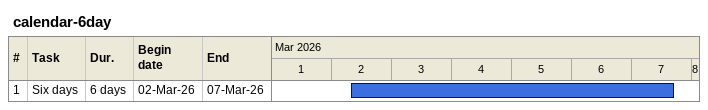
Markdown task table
calendar-6day

| ID | Task | Duration | Start | Finish |
|---|---|---|---|---|
| 1 | Six days | 6d | 2026-03-02 | 2026-03-07 |
